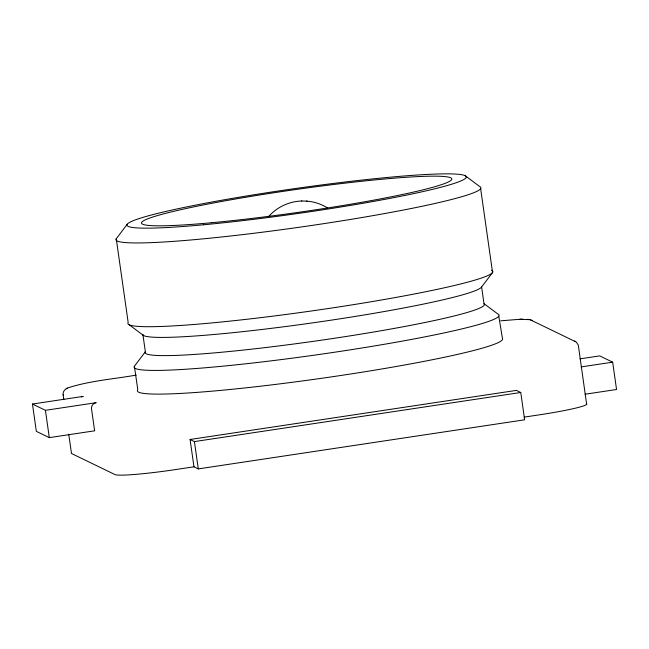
<?xml version="1.0" encoding="UTF-8"?>
<svg xmlns="http://www.w3.org/2000/svg" width="649" height="649" viewBox="0 0 649 649"><rect width="100%" height="100%" fill="white"/><g stroke="black" fill="none" stroke-linecap="round" stroke-linejoin="round"><path stroke-width="0.97" d="M491.569 270.252A184.308 13.483 -8.1 0 1 316.104 310.311A184.308 13.483 -8.1 0 1 128.178 322.537L116.26 238.775L127.212 224.278M498.789 316.185L502.545 339.07A184.413 13.499 -8.1 0 1 313.572 379.422A184.413 13.499 -8.1 0 1 137.799 389.741L134.4 366.247L145.352 351.742L142.894 334.495M142.496 334.308A171.393 12.542 -8.1 0 0 307.642 323.567A171.393 12.542 -8.1 0 0 481.615 286.98L492.567 272.483L480.641 188.721M268.8 216.401C277.091 206.982 289.373 201.32 301.899 200.995M136.233 375.098C113.591 379.113 90.219 380.687 68.218 387.778C65.257 388.686 61.923 392.126 63.415 395.338L63.115 394.665L63.821 399.606M67.399 388.126L66.271 388.759M32.45 404.027L45.422 410.314L96.19 402.68C93.261 403.061 91.047 406.055 91.525 408.959L94.632 430.814L49.308 437.629L36.336 431.342L32.45 404.027L83.21 396.393A5.541 5.492 -64.2 0 0 81.401 397.001M579.979 358.848L599.692 355.887L612.664 362.174L616.55 389.489L585.017 394.235M581.123 366.92L612.664 362.174M193.962 466.801L190.076 439.487L516.434 390.39L520.758 392.483L524.643 419.798L198.286 468.903L193.962 466.801L175.83 469.527A55.335 4.048 -8.1 0 1 114.954 474.565L71.706 453.602A55.319 4.048 -8.1 0 1 71.406 452.937L68.737 434.173M190.076 439.487L194.4 441.588L520.758 392.483M524.132 417.129L538.443 414.971A55.327 4.048 -8.1 0 0 586.355 403.646M500.704 320.817L520.052 319.267L530.063 319.681L576.288 342.055L578.308 345.163L586.647 404.319M522.705 319.203L520.052 319.267M306.547 201.109C313.978 201.628 321.263 204.037 327.575 207.972M301.623 200.987L307.107 201.125M529.292 319.503L527.515 319.3M530.063 319.681L532.277 320.525M574.665 341.058L575.517 341.488M465.13 175.652L479.643 186.49A184.3 13.483 -8.1 0 1 304.178 226.55A184.3 13.483 -8.1 0 1 116.26 238.775M484.089 303.716L497.791 313.954A184.308 13.483 -8.1 0 1 322.326 354.021A184.308 13.483 -8.1 0 1 134.4 366.247M129.183 324.768L143.689 335.606M481.615 286.98L484.211 305.192A171.393 12.542 -8.1 0 1 305.306 342.453A171.393 12.542 -8.1 0 1 145.352 351.742M194.4 441.588L198.286 468.903M45.422 410.314L49.308 437.629M211.655 222.721A156.75 11.471 -8.1 0 0 451.59 179.716A156.75 11.471 -8.1 0 0 226.663 200.565A156.75 11.471 -8.1 0 0 211.655 222.721M203.721 224.757A171.393 12.542 -8.1 0 0 466.063 177.729A171.393 12.542 -8.1 0 0 220.133 200.525A171.393 12.542 -8.1 0 0 203.721 224.757"/></g></svg>
